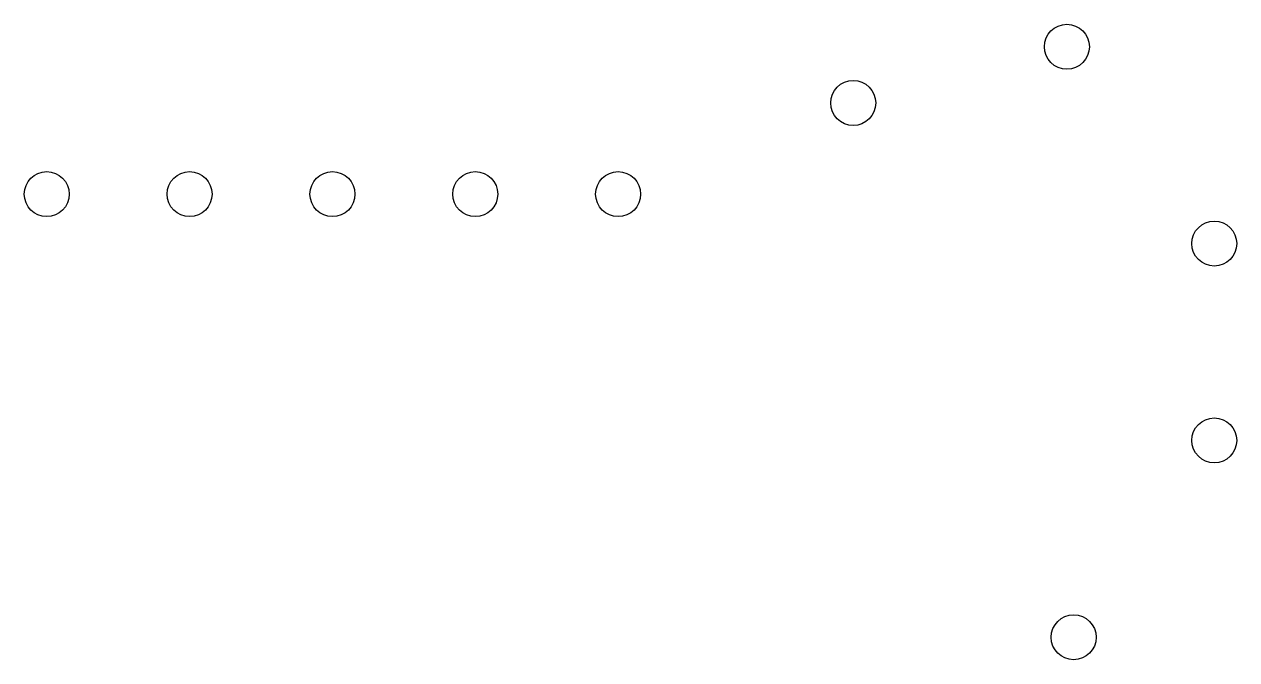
# Model space of a CAD drawing. Extents: x 2.89 to 10.22, y -4.48 to -2.42.
# Drawn here: x 8.427 to 9.276, y -3.406 to -2.961 of the extents above; entities that cross this region are included whole.
import ezdxf

# ---------------------------------------------------------------- set-up
doc = ezdxf.new("R2010")
doc.units = 0
doc.header["$MEASUREMENT"] = 0
doc.layers.add('BLACK', color=7, linetype='CONTINUOUS')

msp = doc.modelspace()

# ---------------------------------------------------------------- linework, layer by layer
at = {"layer": 'BLACK'}
for centre in [(9.15669, -2.97638), (9.00709, -3.01575), (8.44252, -3.07953), (8.54252, -3.07953), (8.64252, -3.07953), (8.74252, -3.07953), (8.84252, -3.07953), (9.25984, -3.11417), (9.25984, -3.25197), (9.16142, -3.38976)]:
    msp.add_circle(centre, 0.01575, dxfattribs=at)

doc.saveas('drawing.dxf')
